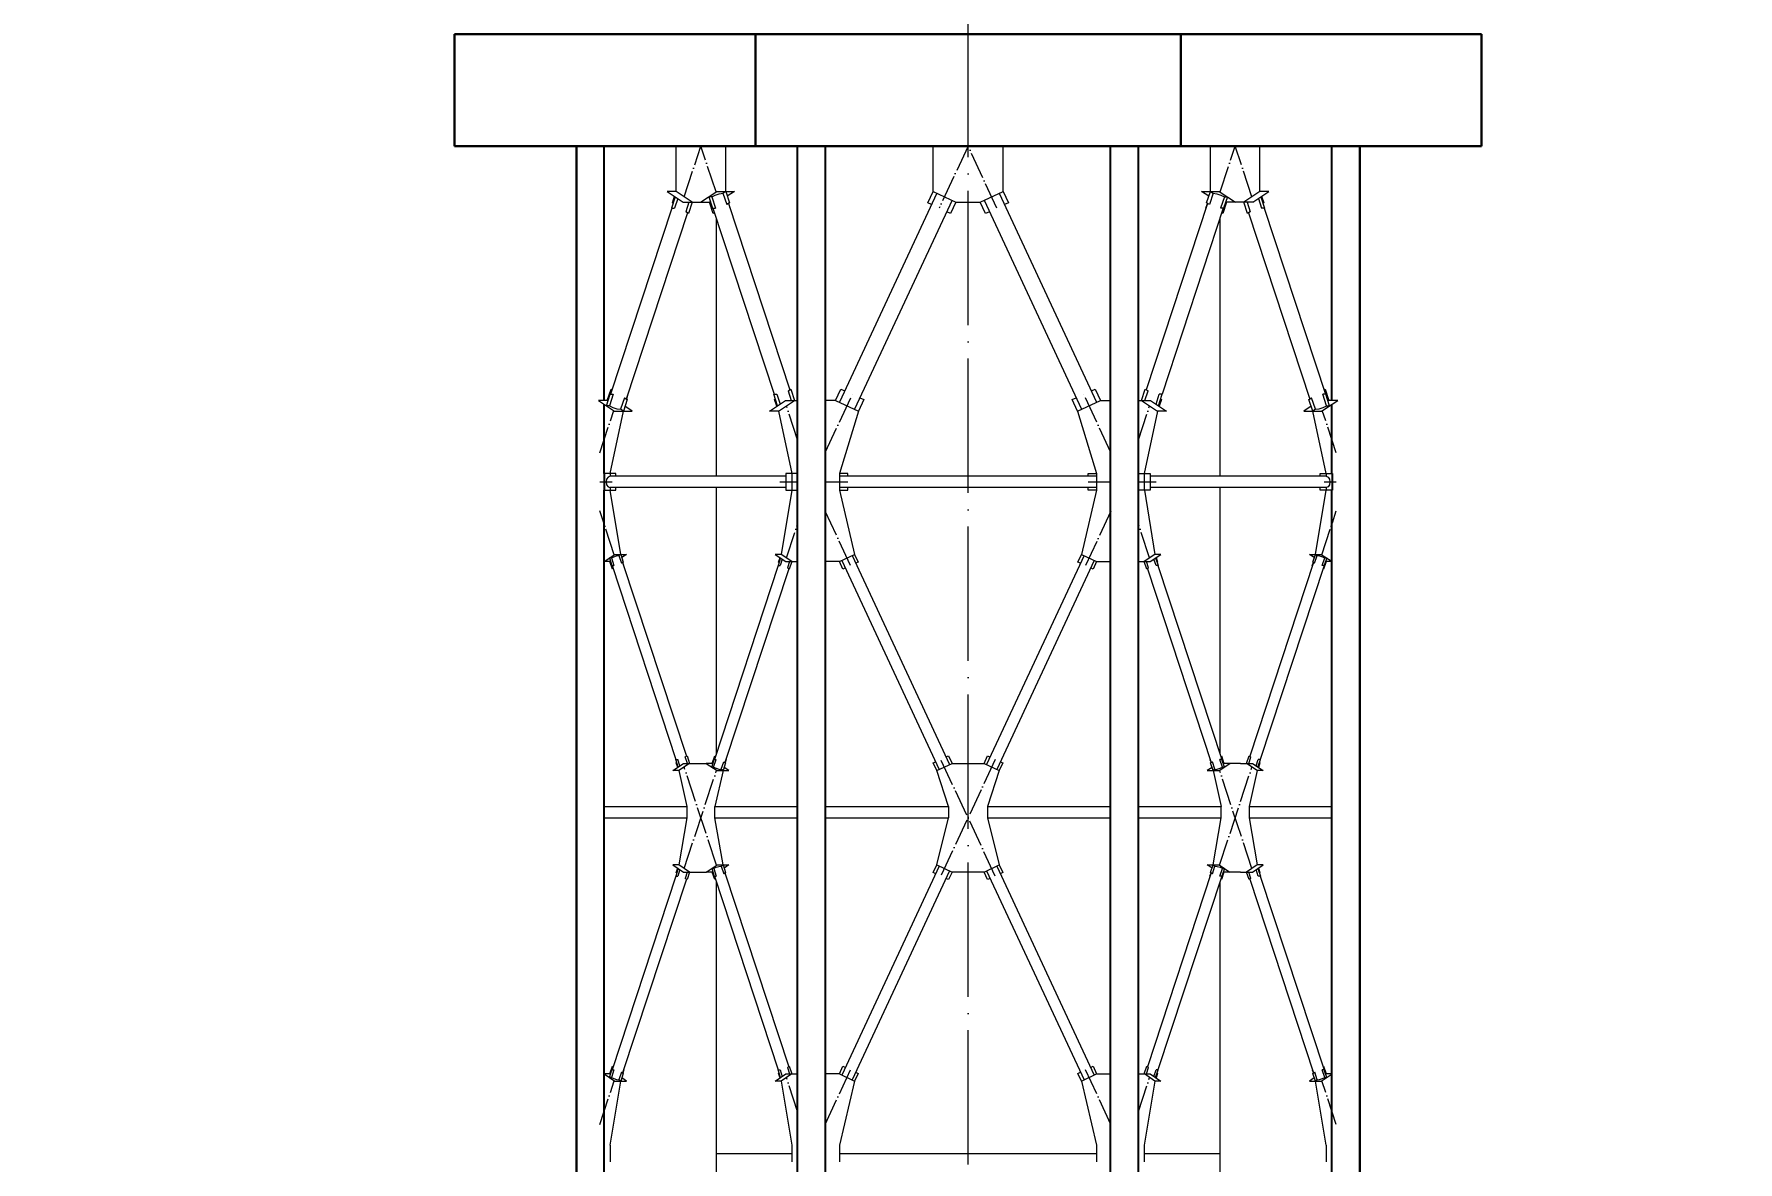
# Model space of a CAD drawing. Extents: x -50000 to 1632000, y -47600 to 308800.
# Drawn here: x 1001313 to 1031755, y 128851 to 149000 of the extents above; entities that cross this region are included whole.
import ezdxf

# ---------------------------------------------------------------- set-up
doc = ezdxf.new("R2010")
doc.units = 0
doc.header["$MEASUREMENT"] = 0
doc.linetypes.add('ACAD_ISO04W100', pattern=[30, 24, -3, 0, -3])
doc.layers.get('Defpoints').update_dxf_attribs({"color": 6})
doc.layers.add('2', color=7, linetype='Continuous')
doc.styles.get("Standard").update_dxf_attribs({"font": 'isocpeur.ttf'})
doc.dimstyles.get("Standard").update_dxf_attribs({"dimscale": 200, "dimtxt": 2.5, "dimasz": 1.5, "dimexe": 1.5, "dimexo": 5, "dimgap": 1, "dimtad": 1, "dimtoh": 1, "dimdec": 0, "dimrnd": 10, "dimzin": 0, "dimtxsty": 'Standard', "dimblk": 'OBLIQUE', "dimcen": 1, "dimdle": 1.5, "dimclrd": 256, "dimclre": 256, "dimclrt": 256, "dimadec": 0, "dimazin": 0, "dimtfac": 1, "dimtdec": 0, "dimtix": 1, "dimtmove": 0, "dimatfit": 3, "dimldrblk": 'NONE', "dimfxl": 1, "dimtolj": 1, "dimtzin": 0, "dimlwd": 18, "dimlwe": 18, "dimarcsym": 1})

# ---------------------------------------------------------------- blocks, each defined once
blk = doc.blocks.new('Chimney')
at = {"linetype": 'Continuous', "lineweight": 15}
for p, q in [((-2366, 67655), (-2548, 67655)), ((2366, 67655), (2548, 67655)), ((-3388, 67465), (-3149, 66350)), ((-1958, 67465), (-2296, 66350)), ((1958, 67465), (2296, 66350)), ((3388, 67465), (3149, 66350)), ((-3150, 66050), (-3340, 64904)), ((-2296, 66050), (-2026, 64904)), ((2296, 66050), (2026, 64904)), ((3150, 66050), (3340, 64904)), ((-2298, 64777), (-2548, 64777)), ((2298, 64777), (2548, 64777)), ((-3340, 55496), (-3149, 54350)), ((-2298, 55623), (-2548, 55623)), ((-2026, 55496), (-2296, 54350)), ((2026, 55496), (2296, 54350)), ((2298, 55623), (2548, 55623)), ((3340, 55496), (3149, 54350)), ((-6396, 54350), (-6396, 54050)), ((-3149, 54350), (-3150, 54050)), ((-2296, 54350), (-2296, 54050)), ((2296, 54350), (2296, 54050)), ((3149, 54350), (3149, 54051)), ((6396, 54350), (6396, 54050))]:
    blk.add_line(p, q, dxfattribs=at)
at = {"layer": '2', "color": 78, "linetype": 'ACAD_ISO04W100', "lineweight": 18, "ltscale": 100}
blk.add_line((0, 0), (0, 77200), dxfattribs=at)
at = {"layer": '2', "linetype": 'Continuous', "lineweight": 30}
for p, q in [((-9174, 72200), (-9174, 74200)), ((-9174, 74200), (9174, 74200)), ((-3800, 74200), (-3800, 72200)), ((3800, 74200), (3800, 72200)), ((9174, 74200), (9174, 72200)), ((9174, 72200), (-9174, 72200)), ((-6998, 26200), (-6998, 72200)), ((6998, 26200), (6998, 72200))]:
    blk.add_line(p, q, dxfattribs=at)
at = {"layer": '2', "linetype": 'Continuous', "lineweight": 25}
for p, q in [((-6502, 67655), (-6502, 72200)), ((-3044, 26200), (-3044, 72200)), ((-2548, 26200), (-2548, 72200)), ((2548, 26200), (2548, 72200)), ((3044, 26200), (3044, 72200)), ((6502, 67655), (6502, 72200)), ((-6502, 66350), (-6502, 67587)), ((6502, 66350), (6502, 67587)), ((-6503, 66350), (-6503, 66050)), ((6503, 66350), (6503, 66050)), ((-6502, 64778), (-6502, 66050)), ((6502, 64778), (6502, 66050)), ((-6502, 55623), (-6502, 64777)), ((6502, 55623), (6502, 64777)), ((-6502, 52778), (-6502, 55622)), ((6502, 52778), (6502, 55622))]:
    blk.add_line(p, q, dxfattribs=at)
at = {"layer": '2', "linetype": 'Continuous', "lineweight": 15}
for p, q in [((-5216, 71389), (-5216, 72200)), ((-4330, 71389), (-4330, 72200)), ((-626, 71389), (-626, 72200)), ((626, 71389), (626, 72200)), ((4330, 71389), (4330, 72200)), ((5216, 71389), (5216, 72200)), ((-5087, 71199), (-4618, 71199)), ((-218, 71199), (218, 71199)), ((5087, 71199), (4618, 71199)), ((-6396, 66350), (-6158, 67465)), ((6396, 66350), (6158, 67465)), ((-6206, 64904), (-6396, 66050)), ((6206, 64904), (6396, 66050)), ((-5168, 61043), (-5023, 60400)), ((-4869, 61170), (-4677, 61170)), ((-4378, 61043), (-4523, 60400)), ((-350, 60400), (-558, 61043)), ((-286, 61170), (286, 61170)), ((558, 61043), (350, 60400)), ((4378, 61043), (4523, 60400)), ((4869, 61170), (4677, 61170)), ((5168, 61043), (5023, 60400)), ((-5023, 60400), (-5023, 60200)), ((-4523, 60200), (-4523, 60400)), ((-350, 60400), (-350, 60200)), ((350, 60400), (350, 60200)), ((4523, 60200), (4523, 60400)), ((5023, 60400), (5023, 60200)), ((-5023, 60200), (-5168, 59357)), ((-4378, 59357), (-4523, 60200)), ((-558, 59357), (-350, 60200)), ((350, 60200), (558, 59357)), ((4378, 59357), (4523, 60200)), ((5023, 60200), (5168, 59357)), ((-4869, 59230), (-4677, 59230)), ((286, 59230), (-286, 59230)), ((4869, 59230), (4677, 59230)), ((-6396, 54350), (-6206, 55496)), ((6396, 54350), (6206, 55496))]:
    blk.add_line(p, q, dxfattribs=at)
at = {"layer": '2', "color": 78, "linetype": 'ACAD_ISO04W100', "lineweight": 13, "ltscale": 20}
for p, q in [((-5072, 71293), (-4773, 72200)), ((-4503, 71380), (-4773, 72200)), ((0, 72200), (-517, 71090)), ((517, 71090), (0, 72200)), ((4503, 71380), (4773, 72200)), ((5072, 71294), (4773, 72200)), ((-2553, 66722), (-2067, 67764)), ((2553, 66722), (2067, 67764)), ((-6579, 66720), (-6330, 67473)), ((-3044, 66952), (-3244, 67560)), ((3044, 66952), (3244, 67560)), ((6579, 66720), (6330, 67473)), ((-6321, 64898), (-6579, 65680)), ((-2099, 64704), (-2553, 65678)), ((2553, 65678), (2099, 64704)), ((6321, 64898), (6579, 65680)), ((-3244, 64840), (-3044, 65448)), ((3244, 64840), (3044, 65448)), ((486, 61242), (-486, 59158)), ((486, 59158), (-486, 61242)), ((-4493, 59351), (-5072, 61106)), ((-5072, 59294), (-4493, 61049)), ((4493, 59351), (5072, 61106)), ((5072, 59293), (4493, 61049)), ((-6579, 54720), (-6321, 55502)), ((-3044, 54952), (-3244, 55560)), ((-2553, 54722), (-2099, 55696)), ((2553, 54722), (2099, 55696)), ((3044, 54952), (3244, 55560)), ((6579, 54720), (6321, 55502))]:
    blk.add_line(p, q, dxfattribs=at)
at = {"layer": '2', "linetype": 'Continuous', "lineweight": 13}
for p, q in [((-5216, 71389), (-5375, 71389)), ((-5375, 71389), (-5087, 71199)), ((-5231, 71294), (-5298, 71090)), ((-5283, 71185), (-5244, 71302)), ((-5187, 71265), (-5245, 71090)), ((-4927, 71199), (-5216, 71389)), ((-4778, 71199), (-4489, 71389)), ((-4580, 71294), (-4633, 71294)), ((-4633, 71294), (-4566, 71090)), ((-4580, 71294), (-4518, 71325)), ((-4580, 71294), (-4512, 71090)), ((-4518, 71325), (-4444, 71348)), ((-4489, 71389), (-4171, 71389)), ((-4444, 71348), (-4378, 71357)), ((-4379, 71356), (-4330, 71389)), ((-4379, 71356), (-4312, 71153)), ((-4330, 71389), (-4263, 71185)), ((-4171, 71389), (-4302, 71302)), ((-558, 71357), (-2298, 67623)), ((-721, 71185), (-626, 71389)), ((-626, 71389), (-218, 71199)), ((218, 71199), (626, 71389)), ((558, 71357), (2298, 67623)), ((626, 71389), (721, 71185)), ((4302, 71302), (4171, 71389)), ((4171, 71389), (4489, 71389)), ((4263, 71185), (4330, 71389)), ((4379, 71356), (4312, 71153)), ((4330, 71389), (4379, 71356)), ((4378, 71357), (4444, 71348)), ((4444, 71348), (4518, 71325)), ((4489, 71389), (4778, 71199)), ((4580, 71294), (4513, 71090)), ((4518, 71325), (4580, 71294)), ((4633, 71294), (4566, 71090)), ((4580, 71294), (4633, 71294)), ((5216, 71389), (4927, 71199)), ((5087, 71199), (5375, 71389)), ((5187, 71265), (5245, 71090)), ((5375, 71389), (5216, 71389)), ((5231, 71294), (5298, 71090)), ((5244, 71302), (5283, 71185)), ((-5293, 71090), (-6389, 67764)), ((-5012, 71006), (-6108, 67680)), ((-5298, 71090), (-5245, 71090)), ((-5270, 71176), (-5283, 71185)), ((-4987, 71199), (-5043, 71027)), ((-4995, 70995), (-5043, 71027)), ((-4927, 71199), (-4995, 70995)), ((-4619, 71199), (-4605, 71207)), ((-4551, 70995), (-4619, 71199)), ((-4566, 71090), (-4512, 71090)), ((-4561, 71090), (-3466, 67764)), ((-4534, 71006), (-4551, 70995)), ((-4263, 71185), (-4312, 71153)), ((-4280, 71173), (-3184, 67847)), ((-4248, 71090), (-4276, 71176)), ((-4253, 71090), (-4248, 71090)), ((-286, 71230), (-2026, 67496)), ((-653, 71153), (-721, 71185)), ((-313, 70995), (-381, 71026)), ((-218, 71199), (-313, 70995)), ((313, 70995), (218, 71199)), ((286, 71230), (2026, 67496)), ((381, 71026), (313, 70995)), ((721, 71185), (653, 71153)), ((4280, 71173), (3184, 67847)), ((4561, 71090), (3466, 67764)), ((4248, 71090), (4276, 71176)), ((4253, 71090), (4248, 71090)), ((4312, 71153), (4263, 71185)), ((4566, 71090), (4513, 71090)), ((4551, 70995), (4534, 71006)), ((4619, 71199), (4551, 70995)), ((4605, 71207), (4619, 71199)), ((4995, 70995), (4927, 71199)), ((4987, 71199), (5043, 71027)), ((5043, 71027), (4995, 70995)), ((5012, 71006), (6108, 67680)), ((5298, 71090), (5245, 71090)), ((5283, 71185), (5270, 71176)), ((5293, 71090), (6389, 67764)), ((-6446, 67655), (-6605, 67655)), ((-6605, 67655), (-6317, 67465)), ((-6461, 67560), (-6394, 67764)), ((-6446, 67655), (-6379, 67859)), ((-6433, 67646), (-6446, 67655)), ((-6341, 67764), (-6408, 67560)), ((-6394, 67764), (-6341, 67764)), ((-6379, 67859), (-6362, 67847)), ((-6139, 67701), (-6207, 67497)), ((-6091, 67669), (-6158, 67465)), ((-6139, 67701), (-6091, 67669)), ((-6076, 67764), (-6104, 67677)), ((-6080, 67764), (-6076, 67764)), ((-3547, 67465), (-3259, 67655)), ((-3403, 67560), (-3470, 67764)), ((-3470, 67764), (-3416, 67764)), ((-3455, 67669), (-3442, 67677)), ((-3417, 67551), (-3455, 67669)), ((-3416, 67764), (-3359, 67589)), ((-3388, 67465), (-3100, 67655)), ((-3259, 67655), (-3044, 67655)), ((-3216, 67826), (-3167, 67859)), ((-3216, 67826), (-3159, 67655)), ((-3167, 67859), (-3100, 67655)), ((-2366, 67655), (-2271, 67859)), ((-2366, 67655), (-1958, 67465)), ((-2271, 67859), (-2203, 67827)), ((-1863, 67669), (-1958, 67465)), ((-1931, 67700), (-1863, 67669)), ((1863, 67669), (1931, 67700)), ((1958, 67465), (1863, 67669)), ((1958, 67465), (2366, 67655)), ((2203, 67827), (2271, 67859)), ((2271, 67859), (2366, 67655)), ((3044, 67655), (3259, 67655)), ((3100, 67655), (3167, 67859)), ((3100, 67655), (3388, 67465)), ((3159, 67655), (3216, 67826)), ((3167, 67859), (3216, 67826)), ((3259, 67655), (3547, 67465)), ((3359, 67588), (3417, 67764)), ((3403, 67560), (3470, 67764)), ((3470, 67764), (3417, 67764)), ((3455, 67669), (3417, 67551)), ((3442, 67677), (3455, 67669)), ((6080, 67764), (6076, 67764)), ((6076, 67764), (6104, 67677)), ((6091, 67669), (6139, 67701)), ((6158, 67465), (6091, 67669)), ((6207, 67497), (6139, 67701)), ((6317, 67465), (6605, 67655)), ((6407, 67560), (6340, 67764)), ((6394, 67764), (6341, 67764)), ((6362, 67847), (6379, 67859)), ((6379, 67859), (6446, 67655)), ((6461, 67560), (6394, 67764)), ((6446, 67655), (6433, 67646)), ((6605, 67655), (6446, 67655)), ((-6408, 67560), (-6461, 67560)), ((-6408, 67560), (-6346, 67528)), ((-6346, 67528), (-6272, 67505)), ((-6317, 67465), (-5999, 67465)), ((-6272, 67505), (-6206, 67496)), ((-6158, 67465), (-6207, 67497)), ((-5999, 67465), (-6129, 67551)), ((-3388, 67465), (-3547, 67465)), ((3547, 67465), (3388, 67465)), ((6129, 67551), (5999, 67465)), ((5999, 67465), (6317, 67465)), ((6207, 67497), (6158, 67465)), ((6206, 67496), (6272, 67505)), ((6272, 67505), (6346, 67528)), ((6346, 67528), (6408, 67560)), ((6407, 67560), (6461, 67560)), ((-6579, 66200), (-6360, 66200)), ((-6290, 66350), (-6503, 66350)), ((-6458, 66250), (-6467, 66200)), ((-6467, 66200), (-6458, 66150)), ((-6432, 66287), (-6458, 66250)), ((-6458, 66150), (-6432, 66113)), ((-6396, 66300), (-6432, 66287)), ((-6432, 66113), (-6396, 66100)), ((-6396, 66350), (-6396, 66300)), ((-3256, 66300), (-6396, 66300)), ((-3256, 66100), (-6396, 66100)), ((-6396, 66100), (-6396, 66050)), ((-6290, 66300), (-6290, 66350)), ((-6290, 66050), (-6290, 66100)), ((-3362, 66200), (-3044, 66200)), ((-3044, 66350), (-3256, 66350)), ((-3256, 66350), (-3256, 66050)), ((-3149, 66300), (-3150, 66300)), ((-3149, 66100), (-3150, 66100)), ((-3149, 66350), (-3149, 66050)), ((-2553, 66200), (-2146, 66200)), ((-2296, 66350), (-2296, 66050)), ((-2146, 66350), (-2296, 66350)), ((2296, 66300), (-2296, 66300)), ((2296, 66100), (-2296, 66100)), ((-2146, 66300), (-2146, 66350)), ((-2146, 66050), (-2146, 66100)), ((2146, 66300), (2146, 66350)), ((2146, 66350), (2296, 66350)), ((2146, 66200), (2553, 66200)), ((2146, 66050), (2146, 66100)), ((2296, 66350), (2296, 66050)), ((3044, 66350), (3256, 66350)), ((3044, 66200), (3362, 66200)), ((3149, 66350), (3149, 66050)), ((3150, 66300), (3149, 66300)), ((3150, 66100), (3149, 66100)), ((3256, 66350), (3256, 66050)), ((6396, 66300), (3256, 66300)), ((6396, 66100), (3256, 66100)), ((6290, 66300), (6290, 66350)), ((6290, 66350), (6503, 66350)), ((6290, 66050), (6290, 66100)), ((6360, 66200), (6579, 66200)), ((6396, 66350), (6396, 66300)), ((6396, 66300), (6432, 66287)), ((6432, 66113), (6396, 66100)), ((6396, 66100), (6396, 66050)), ((6432, 66287), (6458, 66250)), ((6458, 66150), (6432, 66113)), ((6458, 66250), (6467, 66200)), ((6467, 66200), (6458, 66150)), ((-6503, 66050), (-6290, 66050)), ((-3256, 66050), (-3044, 66050)), ((-2296, 66050), (-2146, 66050)), ((2296, 66050), (2146, 66050)), ((3256, 66050), (3044, 66050)), ((6503, 66050), (6290, 66050)), ((-6504, 64777), (-6312, 64904)), ((-6373, 64840), (-6331, 64861)), ((-6331, 64861), (-6282, 64877)), ((-6312, 64904), (-6100, 64904)), ((-6282, 64877), (-6238, 64883)), ((-6239, 64882), (-6206, 64904)), ((-6239, 64882), (-6194, 64746)), ((-6206, 64904), (-6161, 64768)), ((-6100, 64904), (-6187, 64846)), ((-3340, 64904), (-3446, 64904)), ((-3446, 64904), (-3254, 64777)), ((-3385, 64768), (-3359, 64846)), ((-3150, 64778), (-3340, 64904)), ((-2298, 64777), (-2026, 64904)), ((-2072, 64883), (-332, 61149)), ((-2026, 64904), (-1963, 64768)), ((2072, 64883), (332, 61149)), ((1963, 64768), (2026, 64904)), ((2026, 64904), (2298, 64777)), ((3340, 64904), (3148, 64777)), ((3254, 64777), (3446, 64904)), ((3446, 64904), (3340, 64904)), ((3359, 64846), (3385, 64768)), ((6187, 64846), (6100, 64904)), ((6100, 64904), (6312, 64904)), ((6161, 64768), (6206, 64904)), ((6193, 64747), (6238, 64883)), ((6206, 64904), (6238, 64883)), ((6238, 64883), (6282, 64877)), ((6282, 64877), (6331, 64861)), ((6312, 64904), (6504, 64777)), ((6331, 64861), (6373, 64840)), ((-6397, 64777), (-6504, 64777)), ((-6373, 64840), (-6408, 64840)), ((-6408, 64840), (-6363, 64704)), ((-6398, 64777), (-6389, 64783)), ((-6353, 64641), (-6398, 64777)), ((-6373, 64840), (-6328, 64704)), ((-6363, 64704), (-6328, 64704)), ((-6360, 64704), (-5219, 61242)), ((-6342, 64649), (-6353, 64641)), ((-6161, 64768), (-6194, 64746)), ((-6173, 64760), (-5032, 61298)), ((-6151, 64704), (-6170, 64762)), ((-6154, 64704), (-6151, 64704)), ((-3392, 64704), (-4532, 61242)), ((-3204, 64649), (-4345, 61187)), ((-3350, 64840), (-3395, 64704)), ((-3395, 64704), (-3359, 64704)), ((-3376, 64762), (-3385, 64768)), ((-3321, 64821), (-3359, 64704)), ((-3254, 64777), (-3044, 64777)), ((-3188, 64777), (-3226, 64663)), ((-3193, 64641), (-3226, 64663)), ((-3148, 64777), (-3193, 64641)), ((-2235, 64641), (-2298, 64777)), ((-2253, 64798), (-513, 61064)), ((-2189, 64662), (-2235, 64641)), ((-1963, 64768), (-2009, 64746)), ((2253, 64798), (513, 61064)), ((2009, 64746), (1963, 64768)), ((2235, 64641), (2189, 64662)), ((2298, 64777), (2235, 64641)), ((3044, 64777), (3254, 64777)), ((3193, 64641), (3148, 64777)), ((3225, 64662), (3187, 64777)), ((3225, 64662), (3193, 64641)), ((3204, 64649), (4345, 61187)), ((3359, 64704), (3321, 64821)), ((3350, 64840), (3395, 64704)), ((3395, 64704), (3359, 64704)), ((3385, 64768), (3376, 64762)), ((3392, 64704), (4532, 61242)), ((6173, 64760), (5032, 61298)), ((6360, 64704), (5219, 61242)), ((6151, 64704), (6170, 64762)), ((6154, 64704), (6151, 64704)), ((6193, 64747), (6161, 64768)), ((6327, 64704), (6372, 64840)), ((6363, 64704), (6327, 64704)), ((6353, 64641), (6342, 64649)), ((6398, 64777), (6353, 64641)), ((6408, 64840), (6363, 64704)), ((6372, 64840), (6408, 64840)), ((6389, 64783), (6398, 64777)), ((6504, 64777), (6398, 64777)), ((-5178, 61106), (-5223, 61242)), ((-5223, 61242), (-5187, 61242)), ((-5149, 61126), (-5187, 61242)), ((-5052, 61285), (-5020, 61306)), ((-5015, 61170), (-5052, 61285)), ((-5020, 61306), (-4975, 61170)), ((-4580, 61106), (-4536, 61242)), ((-4570, 61170), (-4526, 61306)), ((-4545, 61106), (-4500, 61242)), ((-4536, 61242), (-4500, 61242)), ((-4526, 61306), (-4514, 61298)), ((-4411, 61065), (-4366, 61201)), ((-4366, 61201), (-4333, 61179)), ((-4323, 61242), (-4342, 61185)), ((-4327, 61242), (-4323, 61242)), ((-622, 61179), (-576, 61200)), ((-395, 61285), (-350, 61306)), ((-350, 61306), (-286, 61170)), ((286, 61170), (350, 61306)), ((350, 61306), (396, 61284)), ((576, 61200), (622, 61179)), ((4327, 61242), (4323, 61242)), ((4323, 61242), (4342, 61185)), ((4333, 61179), (4367, 61201)), ((4412, 61065), (4367, 61201)), ((4536, 61242), (4500, 61242)), ((4545, 61106), (4500, 61242)), ((4514, 61298), (4526, 61306)), ((4526, 61306), (4570, 61170)), ((4580, 61106), (4536, 61242)), ((4975, 61170), (5020, 61306)), ((5016, 61170), (5054, 61284)), ((5020, 61306), (5054, 61284)), ((5148, 61126), (5186, 61242)), ((5178, 61106), (5223, 61242)), ((5223, 61242), (5186, 61242)), ((-5274, 61043), (-5082, 61170)), ((-5168, 61043), (-5274, 61043)), ((-5213, 61179), (-5204, 61185)), ((-5187, 61100), (-5213, 61179)), ((-4975, 61170), (-5168, 61043)), ((-5082, 61170), (-4869, 61170)), ((-4570, 61170), (-4677, 61170)), ((-4677, 61170), (-4484, 61043)), ((-4545, 61106), (-4580, 61106)), ((-4561, 61164), (-4570, 61170)), ((-4545, 61106), (-4503, 61085)), ((-4503, 61085), (-4454, 61070)), ((-4484, 61043), (-4272, 61043)), ((-4454, 61070), (-4410, 61064)), ((-4378, 61043), (-4411, 61065)), ((-4333, 61179), (-4378, 61043)), ((-4272, 61043), (-4359, 61100)), ((-558, 61043), (-622, 61179)), ((-558, 61043), (-286, 61170)), ((286, 61170), (558, 61043)), ((622, 61179), (558, 61043)), ((4359, 61100), (4272, 61043)), ((4272, 61043), (4484, 61043)), ((4378, 61043), (4333, 61179)), ((4412, 61065), (4378, 61043)), ((4410, 61064), (4454, 61070)), ((4454, 61070), (4503, 61085)), ((4484, 61043), (4677, 61170)), ((4503, 61085), (4545, 61106)), ((4545, 61106), (4580, 61106)), ((4570, 61170), (4561, 61164)), ((4677, 61170), (4570, 61170)), ((4869, 61170), (5082, 61170)), ((5168, 61043), (4975, 61170)), ((5082, 61170), (5274, 61043)), ((5274, 61043), (5168, 61043)), ((5213, 61179), (5187, 61100)), ((5204, 61185), (5213, 61179)), ((-5219, 59158), (-6360, 55696)), ((-5032, 59102), (-6173, 55640)), ((-5168, 59357), (-5274, 59357)), ((-5274, 59357), (-5082, 59230)), ((-5178, 59294), (-5223, 59158)), ((-5223, 59158), (-5186, 59158)), ((-5213, 59221), (-5187, 59300)), ((-5204, 59215), (-5213, 59221)), ((-5148, 59274), (-5186, 59158)), ((-4975, 59230), (-5168, 59357)), ((-5082, 59230), (-4869, 59230)), ((-5016, 59230), (-5054, 59116)), ((-5020, 59094), (-5054, 59116)), ((-4975, 59230), (-5020, 59094)), ((-4677, 59230), (-4484, 59357)), ((-4570, 59230), (-4677, 59230)), ((-4544, 59294), (-4580, 59294)), ((-4580, 59294), (-4536, 59158)), ((-4570, 59230), (-4561, 59236)), ((-4526, 59094), (-4570, 59230)), ((-4545, 59294), (-4503, 59315)), ((-4544, 59294), (-4499, 59158)), ((-4536, 59158), (-4499, 59158)), ((-4532, 59158), (-3392, 55696)), ((-4514, 59102), (-4526, 59094)), ((-4503, 59315), (-4454, 59330)), ((-4484, 59357), (-4272, 59357)), ((-4454, 59330), (-4410, 59336)), ((-4410, 59336), (-4378, 59357)), ((-4410, 59336), (-4365, 59200)), ((-4378, 59357), (-4333, 59221)), ((-4333, 59221), (-4365, 59200)), ((-4272, 59357), (-4359, 59300)), ((-4345, 59213), (-3204, 55751)), ((-4323, 59158), (-4342, 59215)), ((-4327, 59158), (-4323, 59158)), ((-513, 59336), (-2253, 55602)), ((-332, 59251), (-2072, 55517)), ((-622, 59221), (-558, 59357)), ((-576, 59200), (-622, 59221)), ((-558, 59357), (-286, 59230)), ((-350, 59094), (-396, 59116)), ((-286, 59230), (-350, 59094)), ((286, 59230), (558, 59357)), ((350, 59094), (286, 59230)), ((332, 59251), (2072, 55517)), ((395, 59115), (350, 59094)), ((513, 59336), (2253, 55602)), ((558, 59357), (622, 59221)), ((622, 59221), (576, 59200)), ((4345, 59213), (3204, 55751)), ((4532, 59158), (3392, 55696)), ((4359, 59300), (4272, 59357)), ((4272, 59357), (4484, 59357)), ((4323, 59158), (4342, 59215)), ((4327, 59158), (4323, 59158)), ((4333, 59221), (4378, 59357)), ((4365, 59200), (4333, 59221)), ((4365, 59200), (4410, 59336)), ((4378, 59357), (4410, 59336)), ((4410, 59336), (4454, 59330)), ((4454, 59330), (4503, 59315)), ((4484, 59357), (4677, 59230)), ((4499, 59158), (4544, 59294)), ((4536, 59158), (4499, 59158)), ((4503, 59315), (4545, 59294)), ((4526, 59094), (4514, 59102)), ((4570, 59230), (4526, 59094)), ((4580, 59294), (4536, 59158)), ((4544, 59294), (4580, 59294)), ((4561, 59236), (4570, 59230)), ((4677, 59230), (4570, 59230)), ((4869, 59230), (5082, 59230)), ((5168, 59357), (4975, 59230)), ((5020, 59094), (4975, 59230)), ((5052, 59115), (5015, 59230)), ((5052, 59115), (5020, 59094)), ((5032, 59102), (6173, 55640)), ((5082, 59230), (5274, 59357)), ((5186, 59158), (5148, 59274)), ((5274, 59357), (5168, 59357)), ((5178, 59294), (5223, 59158)), ((5223, 59158), (5186, 59158)), ((5187, 59300), (5213, 59221)), ((5213, 59221), (5204, 59215)), ((5219, 59158), (6360, 55696)), ((-6398, 55623), (-6353, 55759)), ((-6353, 55759), (-6342, 55751)), ((-3225, 55737), (-3193, 55759)), ((-3225, 55737), (-3188, 55623)), ((-3193, 55759), (-3148, 55623)), ((-2298, 55623), (-2235, 55759)), ((-2235, 55759), (-2189, 55738)), ((2189, 55738), (2235, 55759)), ((2235, 55759), (2298, 55623)), ((3148, 55623), (3193, 55759)), ((3188, 55623), (3226, 55737)), ((3193, 55759), (3226, 55737)), ((6342, 55751), (6353, 55759)), ((6353, 55759), (6398, 55623)), ((-6397, 55623), (-6504, 55623)), ((-6504, 55623), (-6312, 55496)), ((-6408, 55560), (-6363, 55696)), ((-6372, 55560), (-6408, 55560)), ((-6389, 55617), (-6398, 55623)), ((-6373, 55560), (-6331, 55539)), ((-6327, 55696), (-6372, 55560)), ((-6363, 55696), (-6327, 55696)), ((-6331, 55539), (-6282, 55523)), ((-6312, 55496), (-6100, 55496)), ((-6282, 55523), (-6238, 55517)), ((-6194, 55654), (-6239, 55518)), ((-6206, 55496), (-6239, 55518)), ((-6161, 55632), (-6206, 55496)), ((-6194, 55654), (-6161, 55632)), ((-6100, 55496), (-6187, 55554)), ((-6151, 55696), (-6170, 55638)), ((-6154, 55696), (-6151, 55696)), ((-3446, 55496), (-3254, 55623)), ((-3340, 55496), (-3446, 55496)), ((-3350, 55560), (-3395, 55696)), ((-3395, 55696), (-3359, 55696)), ((-3385, 55632), (-3376, 55638)), ((-3359, 55554), (-3385, 55632)), ((-3359, 55696), (-3321, 55579)), ((-3148, 55623), (-3340, 55496)), ((-3254, 55623), (-3044, 55623)), ((-2298, 55623), (-2026, 55496)), ((-1963, 55632), (-2026, 55496)), ((-2009, 55654), (-1963, 55632)), ((1963, 55632), (2009, 55654)), ((2026, 55496), (1963, 55632)), ((2026, 55496), (2298, 55623)), ((3044, 55623), (3254, 55623)), ((3340, 55496), (3150, 55622)), ((3254, 55623), (3446, 55496)), ((3320, 55579), (3359, 55696)), ((3446, 55496), (3340, 55496)), ((3350, 55560), (3395, 55696)), ((3395, 55696), (3359, 55696)), ((3385, 55632), (3359, 55554)), ((3376, 55638), (3385, 55632)), ((6187, 55554), (6100, 55496)), ((6100, 55496), (6312, 55496)), ((6154, 55696), (6151, 55696)), ((6151, 55696), (6170, 55638)), ((6161, 55632), (6194, 55654)), ((6206, 55496), (6161, 55632)), ((6239, 55518), (6194, 55654)), ((6239, 55518), (6206, 55496)), ((6238, 55517), (6282, 55523)), ((6282, 55523), (6331, 55539)), ((6312, 55496), (6504, 55623)), ((6363, 55696), (6327, 55696)), ((6372, 55560), (6327, 55696)), ((6331, 55539), (6373, 55560)), ((6408, 55560), (6363, 55696)), ((6372, 55560), (6408, 55560)), ((6398, 55623), (6389, 55617)), ((6504, 55623), (6398, 55623))]:
    blk.add_line(p, q, dxfattribs=at)
at = {"layer": '2', "linetype": 'Continuous', "lineweight": 20}
for p, q in [((-4500, 70903), (-4500, 66300)), ((4500, 70903), (4500, 66300)), ((-4500, 66100), (-4500, 61341)), ((4500, 66100), (4500, 61341)), ((-4500, 59059), (-4500, 49341)), ((4500, 59059), (4500, 49341)), ((-4500, 54200), (-3150, 54199)), ((-2296, 54200), (2296, 54200)), ((3149, 54201), (4500, 54200))]:
    blk.add_line(p, q, dxfattribs=at)
at = {"layer": '2', "linetype": 'Continuous', "lineweight": 18}
for p, q in [((-6500, 60400), (-5023, 60400)), ((-6500, 60200), (-6500, 60400)), ((-4523, 60400), (-3044, 60400)), ((-2548, 60400), (-350, 60400)), ((350, 60400), (2548, 60400)), ((3044, 60400), (4523, 60400)), ((5023, 60400), (6500, 60400)), ((6500, 60200), (6500, 60400)), ((-6500, 60200), (-5023, 60200)), ((-4523, 60200), (-3044, 60200)), ((-2548, 60200), (-350, 60200)), ((350, 60200), (2548, 60200)), ((3044, 60200), (4523, 60200)), ((5023, 60200), (6500, 60200))]:
    blk.add_line(p, q, dxfattribs=at)
blk = doc.blocks.new('_Oblique')
at = {"color": 0, "linetype": 'ByBlock', "lineweight": -2}
blk.add_line((-0.5, -0.5), (0.5, 0.5), dxfattribs=at)
blk = doc.blocks.new('*D19')
at = {"layer": '2', "linetype": 'Continuous', "lineweight": 18, "transparency": 16777216}
blk.add_line((837700, -4400), (1240300, -4400), dxfattribs=at)
at = {"layer": 'Defpoints', "color": 0, "linetype": 'Continuous', "transparency": 16777216}
for p in [(1240000, 220000), (838000, 0), (1240000, -4400)]:
    blk.add_point(p, dxfattribs=at)
at = {"layer": '2', "linetype": 'Continuous', "lineweight": 18, "transparency": 16777216, "xscale": 300, "yscale": 300, "zscale": 300, "rotation": 180}
blk.add_blockref('_Oblique', (838000, -4400), dxfattribs=at)
at = {"layer": '2', "linetype": 'Continuous', "lineweight": 18, "transparency": 16777216, "xscale": 300, "yscale": 300, "zscale": 300}
blk.add_blockref('_Oblique', (1240000, -4400), dxfattribs=at)
at = {"layer": '2', "linetype": 'Continuous', "lineweight": 18, "transparency": 16777216, "insert": (1039000, -3950), "char_height": 500, "attachment_point": 5}
blk.add_mtext('\\A1;402000', dxfattribs=at)
blk = doc.blocks.new('_None')

msp = doc.modelspace()

# ---------------------------------------------------------------- block references
at = {"layer": '2', "linetype": 'Continuous', "lineweight": 70}
msp.add_blockref('Chimney', (1018000, 74800), dxfattribs=at)

# ---------------------------------------------------------------- dimensions: what is measured, and where the dimension line sits
at = {"layer": '2', "linetype": 'Continuous', "lineweight": 18}
dim = msp.add_linear_dim(base=(1240000, -4400), p1=(838000, 0), p2=(1240000, 220000), dimstyle='Standard', override={"dimse1": 1, "dimse2": 1, "dimsd1": 0, "dimsd2": 0}, dxfattribs=at)
dim.commit()
dim.dimension.update_dxf_attribs({"geometry": '*D19', "text_midpoint": (1039000, -3950)})

doc.saveas('drawing.dxf')
